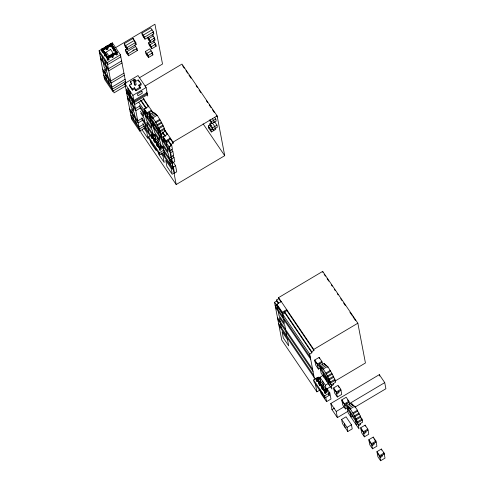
<?xml version="1.0" encoding="UTF-8"?>
<svg xmlns="http://www.w3.org/2000/svg" width="485" height="485" viewBox="0 0 485 485"><rect width="100%" height="100%" fill="white"/><g stroke="black" fill="none" stroke-linecap="round" stroke-linejoin="round"><path stroke-width="0.73" d="M103.547 51.574L102.444 52.228L101.765 51.234L101.377 49.191L102.48 48.536L103.414 50.895M105.791 46.572L106.888 45.917L107.567 46.912L107.955 48.949L106.852 49.609L106.179 48.609L105.791 46.572L106.464 47.566L106.852 49.609M110.198 43.947L111.301 43.292L111.98 44.287L112.368 46.33L111.265 46.984L110.586 45.99L110.198 43.947L110.877 44.941L111.265 46.984M125.263 83.747L112.659 91.241L104.548 79.291L99.098 50.725L112.332 42.856L120.444 54.805L125.894 83.371M102.674 48.912L110.392 44.323M103.39 48.912L105.318 47.766M108.537 45.857L109.822 45.087M108.561 45.984L109.846 45.214M103.014 49.415L110.732 44.82L110.804 45.202L107.585 47.118M102.444 52.228L102.056 50.191L103.153 49.537M106.464 47.566L107.567 46.912M110.877 44.941L111.98 44.287M104.396 53.441L102.426 50.537L102.905 49.828L107.64 56.8L107.161 57.509L105.184 54.605M113.241 48.324L111.247 45.287L111.726 44.578L116.461 51.549M103.087 49.797L106.3 47.882M110.901 45.717L103.184 50.307L103.111 49.925L110.829 45.329L110.901 45.717L110.562 45.214M104.493 53.95L102.523 51.046L103.075 50.719L104.257 52.459M113.314 48.706L111.344 45.802L111.823 45.087L113.793 47.997M106.251 55.557L105.863 53.52L105.184 52.519L104.081 53.18L104.469 55.217L105.148 56.211L104.76 54.174L102.45 50.664L102.523 51.046M112.902 47.93L113.581 48.93L113.969 50.967L113.29 49.973L112.902 47.93L114.005 47.275L114.939 49.634M104.76 54.174L105.863 53.52M113.581 48.93L114.684 48.27M115.357 47.779L154.927 24.25L162.517 64.038L139.225 77.885M124.245 43.632L133.066 38.388L135.77 42.371L136.158 44.414L127.337 49.658L124.633 45.675L124.245 43.632L126.949 47.615L127.337 49.658M141.887 33.138L150.708 27.894L153.412 31.877L153.806 33.92L144.985 39.164L142.275 35.181L141.887 33.138L144.591 37.127L144.985 39.164M152.06 29.888L143.239 35.132L143.627 37.175M111.198 54.538L112.302 53.883L112.975 54.878L113.363 56.921L112.265 57.576L111.586 56.581L111.198 54.538L111.871 55.532L112.265 57.576M115.606 51.913L116.709 51.258L117.388 52.259L117.776 54.296L116.673 54.95L116 53.956L115.606 51.913L116.285 52.913L116.673 54.95M108.082 56.884L115.8 52.295L115.873 52.677L112.659 54.587M109.44 56.502L110.725 55.733M109.464 56.63L110.75 55.866M112.684 54.714L115.897 52.804M107.852 60.201L107.464 58.158L108.567 57.503L107.888 56.509L106.785 57.163L107.173 59.2L107.852 60.201L108.955 59.546L108.567 57.503M111.871 55.532L112.975 54.878M116.285 52.913L117.388 52.259M108.591 58.273L116.309 53.683L116.236 53.301L108.519 57.891L108.591 58.273L108.252 57.776M126.949 47.615L135.77 42.371M144.591 37.127L153.412 31.877M134.618 45.075L136.94 48.494L137.328 50.531L128.507 55.781L125.803 51.792L125.415 49.755L127.306 48.627M112.659 91.241L107.209 62.674L120.444 54.805M135.588 46.499L126.767 51.743L127.155 53.786M153.23 36.005L148.816 38.63L149.21 40.673M120.832 56.848L107.603 64.717L99.486 52.762M132.823 50.416L134.084 49.664M128.507 55.781L128.119 53.738L136.94 48.494M154.582 38L154.97 40.037L150.562 42.662L150.168 40.625L154.582 38L152.217 34.514M153.381 40.631L155.752 44.123L156.14 46.16L151.726 48.785L149.022 44.802L148.634 42.759L149.895 42.007M121.614 60.928L108.379 68.797L100.268 56.842M154.4 42.128L149.986 44.753L150.374 46.79M122.002 62.971L108.767 70.84L100.656 58.885M151.726 48.785L151.338 46.742L155.752 44.123M145.391 51.501L149.804 48.882L152.508 52.865L152.896 54.902L148.483 57.527L145.779 53.544L145.391 51.501L148.095 55.49L148.483 57.527M151.156 50.87L146.743 53.495L147.131 55.539M148.095 55.49L152.508 52.865M123.948 73.168L110.713 81.037L102.602 69.088M124.336 75.211L111.101 83.08L102.99 71.125M125.112 79.291L111.883 87.161L103.772 75.205M125.506 81.334L112.271 89.204L104.16 77.248M124.778 83.426L138.013 75.557L146.124 87.512L147.1 92.611L133.866 100.48L125.754 88.525L124.778 83.426L132.896 95.381L133.866 100.48M131.556 84.287L130.35 81.777L134.757 79.152L136.115 81.147L138.316 79.831L141.02 83.814L141.214 84.839L139.013 86.148L138.819 85.13L141.02 83.814M133.593 80.195L134.697 79.54L135.37 80.534L136.146 84.62L135.048 85.275L134.369 84.275L133.593 80.195L134.266 81.195L135.048 85.275M125.639 85.966L113.999 92.89L113.587 90.75M134.266 81.195L135.37 80.534M132.393 90.083L132.199 89.064L134.406 87.749L134.6 88.773L132.393 90.083L129.689 86.1L129.495 85.081L131.702 83.766L130.35 81.777M140.171 87.118L140.365 88.143L135.952 90.762L135.758 89.743L140.171 87.118L138.819 85.13M144.997 86.081L181.972 64.093L217.128 115.891L224.719 155.679L176.2 184.536L141.044 132.738L140.498 129.877M132.896 95.381L146.124 87.512M144.118 128.464L139.704 131.083L134.06 101.498L147.294 93.629L146.482 92.435M144.1 98.94L134.648 104.56L126.53 92.611M139.838 106.021L135.424 108.64L127.312 96.691M140.226 108.058L135.812 110.683L127.7 98.728M145.245 113.987L144.269 108.889L148.683 106.263M147.949 117.97L146.973 112.872L151.387 110.247L151.581 111.265L147.167 113.89L144.463 109.907M147.367 114.909L149.568 113.599L149.374 112.581M142.172 118.261L137.758 120.886L129.647 108.931M150.653 121.959L149.289 114.818L153.703 112.193L154.715 113.684M142.56 120.304L138.146 122.923L130.035 110.974M150.447 115.788L154.86 113.163L156.212 115.157L156.031 114.199L151.617 116.818L151.799 117.776L149.289 114.818M151.617 116.818L152.969 118.813L152.787 117.855L157.201 115.23C160.299 120.359 163.688 125.366 165.106 131.192L160.693 133.811L149.877 117.873M143.966 124.008L138.928 127.003L130.817 115.054M143.73 126.421L139.316 129.046L131.205 117.091M161.469 137.892L160.111 130.75L155.491 121.838L159.904 119.213M155.673 122.796L160.086 120.171M157.025 124.79L161.438 122.165M157.207 125.748L161.62 123.123M158.565 127.743L162.972 125.118M158.759 128.761L163.166 126.136M153.024 137.673L151.92 138.328L151.247 137.334L150.859 135.291L151.957 134.636L152.896 136.994M164.197 152.175L159.783 154.8L148.968 138.862L148.58 136.825L152.987 134.2L152.211 130.119L146.803 122.147L147.579 126.227M153.806 134.03L152.151 135.012L152.49 135.509L154.145 134.527L153.806 134.03L154.218 134.909L152.563 135.891M160.111 130.75L164.518 128.131M151.92 138.328L151.532 136.285L152.636 135.63M159.365 147.719L151.835 136.249L152.387 135.921L159.892 147.264L157.831 144.221M154.242 135.036L152.587 136.018L152.66 136.406L154.315 135.418L153.903 134.539M151.908 136.637L152.387 135.921M164.712 129.149L160.305 131.774L149.483 115.836M160.887 134.836L163.093 133.52L162.899 132.502M153.563 139.274L154.236 140.274L154.624 142.311L153.951 141.317L153.563 139.274L154.666 138.619L155.339 139.619L155.727 141.656M154.236 140.274L155.339 139.619M164.179 141.881L163.202 136.776L167.616 134.157M156.267 143.263L157.37 142.602L158.043 143.602L158.431 145.639L157.334 146.294L156.655 145.3L156.267 143.263L156.94 144.257L157.334 146.294M156.94 144.257L158.043 143.602M166.882 145.864L165.906 140.759L170.32 138.14L170.514 139.159L166.1 141.784L163.396 137.795M158.971 147.246L160.074 146.591L160.747 147.585L161.141 149.629L160.038 150.283L159.359 149.283L158.971 147.246L159.644 148.24L160.038 150.283M166.294 142.802L168.501 141.493L168.307 140.468M159.341 147.592L159.82 146.882M160.268 146.967L161.917 145.985L162.257 146.482L162.329 146.864L160.674 147.846L160.268 146.967L160.341 147.349L161.996 146.367L161.917 145.985M160.602 147.464L162.257 146.482M159.644 148.24L160.747 147.585M160.699 147.974L162.354 146.991L162.427 147.373L160.777 148.355M176.2 184.536L168.998 146.785L171.205 145.476L171.011 144.457L173.218 143.142L173.024 142.123L217.128 115.891M171.678 145.282L169.477 146.591L170.253 150.671L172.46 149.362L171.678 145.282L170.847 144.051M215.789 119.049L216.177 121.086L211.763 123.711L211.375 121.674L215.789 119.049L214.54 117.206M159.783 154.8L159.395 152.757L163.809 150.138M214.637 121.753L216.953 125.166L217.341 127.209L212.933 129.834L210.229 125.851L209.841 123.808L211.49 122.826M215.546 127.985L215.807 129.35L211.393 131.969L208.689 127.985L208.301 125.942L210.508 124.633M210.229 125.851L211.333 125.191M208.689 127.985L209.793 127.331M171.423 156.794L170.641 152.714L172.848 151.399L171.599 149.562M212.933 129.834L212.545 127.791L216.953 125.166M211.393 131.969L211.005 129.931L212.66 128.943M170.32 157.449L173.624 155.479L172.848 151.399M170.708 159.492L174.018 157.522L172.769 155.685M172.424 167.555L175.57 165.682L173.078 162.008M173.588 173.678L176.74 171.805L175.57 165.682M280.894 301.773L278.772 298.657L278.578 297.632L322.683 271.4L357.845 323.198L365.435 362.986L335.032 381.071M278.457 303.483L276.765 300.985L276.565 299.966L278.772 298.657M320.149 389.916L316.917 391.844L281.755 340.046L274.558 302.3L276.765 300.985M277.844 309.345L276.874 304.24L281.282 301.621M283.252 317.311L282.282 312.213L286.69 309.588L286.884 310.606L282.476 313.231L277.068 305.259M282.67 314.25L284.877 312.94L284.683 311.922M314.601 379.7L309.715 354.092L311.922 352.783L311.728 351.764L313.934 350.449L313.734 349.43L357.845 323.198M320.3 367.982L318.415 369.109L315.711 365.126L314.735 360.022L319.148 357.403L321.852 361.386L322.434 364.447M318.415 369.109L317.439 364.011L321.852 361.386M317.827 366.048L320.033 364.738L319.839 363.714M320.336 369.012L331.158 384.951L335.565 382.325C334.153 376.499 330.764 371.492 327.66 366.369L323.252 368.988C327.09 375.281 331.219 381.446 331.934 389.031L321.118 373.092L319.754 365.951L324.168 363.326L325.18 364.823M319.754 365.951L321.106 367.945L320.912 366.927L325.326 364.302L326.338 365.793M320.912 366.927L322.264 368.915L322.082 367.957L326.49 365.332L327.842 367.327L327.66 366.369M315.911 378.458L317.014 377.803L317.693 378.803L318.081 380.84L316.978 381.495L316.299 380.501L315.911 378.458L316.59 379.458L316.978 381.495M313.631 379.991L318.045 377.366L328.86 393.305L329.248 395.342L324.841 397.967L314.019 382.028L313.631 379.991L324.453 395.93L324.841 397.967M318.863 377.197L317.208 378.179L317.62 379.064L319.275 378.076L318.863 377.197L319.275 378.076M325.956 372.977L330.364 370.352M317.548 378.676L319.203 377.694M320.749 381.349L319.967 377.269L323.119 375.396M316.59 379.458L317.693 378.803M324.423 390.886L316.887 379.422L317.439 379.094L319.579 382.519M326.138 373.935L330.552 371.31M317.645 379.191L319.3 378.203L318.96 377.706L319.372 378.585L317.717 379.573L317.305 378.688M316.96 379.803L317.511 379.476M319.603 382.647L317.536 379.603L316.984 379.931L321.603 387.006M317.057 380.313L317.536 379.603M327.49 375.923L331.904 373.304M327.672 376.887L332.086 374.262M320.785 384.823L319.682 385.478L319.003 384.484L318.615 382.447L319.718 381.786L320.652 384.144M319.682 385.478L319.294 383.441L320.397 382.786M329.024 378.876L333.438 376.251M329.218 379.894L333.632 377.275M321.319 386.43L322.422 385.775L323.101 386.769L323.489 388.812L322.386 389.467L321.713 388.467L321.319 386.43L321.998 387.424L322.386 389.467M330.57 381.889L334.983 379.264M330.57 386.697L326.156 389.322L325.38 385.242L328.527 383.368M321.998 387.424L323.101 386.769M331.352 385.969L333.559 384.66L333.365 383.641M324.022 390.413L325.126 389.758L325.805 390.752L326.193 392.795L325.089 393.45L324.416 392.456L324.022 390.413L324.701 391.407L325.089 393.45M326.975 389.152L325.32 390.134L325.732 391.013L327.387 390.031L326.975 389.152L327.387 390.031M325.659 390.631L327.314 389.649M324.701 391.407L325.805 390.752M326.896 388.624L329.812 392.917L330.976 399.034L326.569 401.659L321.155 393.693L322.416 392.941M327.411 390.158L325.756 391.14L325.829 391.522L327.484 390.54L327.072 389.661M333.668 387.915L338.075 385.29L340.779 389.273L341.755 394.378L337.342 396.997L334.638 393.014L333.668 387.915L336.372 391.898L337.342 396.997M324.453 395.93L328.86 393.305M328.551 393.662L329.812 392.917M336.372 391.898L340.779 389.273M340.979 390.298L336.566 392.917L333.862 388.934M336.76 393.941L338.966 392.626L338.772 391.607M347.733 411.438L337.384 417.597L331.976 409.625L330.806 403.508L379.325 374.65L384.732 382.623L385.902 388.74L354.85 407.206L354.705 406.212L350.297 408.837L350.479 409.795L349.127 407.8L353.535 405.175L354.553 406.672M347.345 407.83L345.459 408.952L342.756 404.969L341.779 399.87L346.193 397.245L348.897 401.228L349.479 404.29M331.976 409.625L334.565 408.091M345.459 408.952L344.483 403.853L348.897 401.228M349.091 402.247L344.677 404.872L341.974 400.889M344.871 405.89L347.078 404.581L346.884 403.562M337.384 417.597L336.214 411.474L343.98 406.86M349.158 403.781L384.732 382.623M346.799 405.793L351.213 403.174L352.565 405.163L352.371 404.144L347.957 406.769L348.151 407.788L346.799 405.793L348.163 412.935L358.979 428.873C358.263 421.295 354.135 415.124 350.297 408.837M341.628 419.446L346.035 416.821L351.443 424.787L352.225 428.867L347.812 431.492L342.404 423.526L341.628 419.446L347.036 427.412L347.812 431.492M353.001 412.82L357.409 410.195L354.705 406.212M353.183 413.778L357.597 411.153L357.409 410.195M352.522 415.936L350.867 416.924L350.085 412.838M354.535 415.772L358.949 413.147L357.597 411.153M354.717 416.73L359.13 414.105L358.949 413.147M356.069 418.719L360.482 416.1L359.13 414.105M356.263 419.743L360.676 417.118L360.482 416.1M347.036 427.412L351.443 424.787M357.615 421.732L362.028 419.113L360.676 417.118M362.222 420.131L357.815 422.756L346.993 406.818M358.397 425.812L360.604 424.502L360.41 423.484M360.713 427.758L365.12 425.133L367.824 429.122L368.8 434.22L364.387 436.846L361.683 432.856L360.713 427.758L363.417 431.741L364.387 436.846M363.417 431.741L367.824 429.122M368.024 430.14L363.611 432.765L360.907 428.776M363.805 433.784L366.011 432.468L365.817 431.45M368.824 439.713L373.238 437.088L375.942 441.071L376.912 446.176L372.504 448.795L369.8 444.812L368.824 439.713L371.528 443.696L372.504 448.795M371.528 443.696L375.942 441.071M376.136 442.096L371.722 444.715L369.018 440.732M371.916 445.733L374.123 444.424L373.929 443.405M376.936 451.662L381.349 449.043L384.053 453.026L385.029 458.125L380.616 460.75L377.912 456.767L376.936 451.662L379.646 455.651L380.616 460.75M379.646 455.651L384.053 453.026M380.034 457.688L382.235 456.379L382.041 455.36M182.59 65.736L184.282 68.233M185.979 70.731L187.671 73.229M188.944 75.096L191.06 78.218M196.146 85.706L197.413 87.579M199.111 90.077L200.802 92.574M206.313 100.686L207.58 102.559M209.211 104.96L210.969 107.549M212.539 109.865L213.37 111.089M213.509 111.295L214.358 112.544M216.474 115.66L217.322 116.909M324.15 274.298L325.423 276.165M327.114 278.663L328.812 281.161M331.352 284.901L332.201 286.15M334.317 289.272L335.165 290.521M337.281 293.643L338.13 294.886M340.67 298.633L341.943 300.506M343.635 303.004L345.332 305.495M349.928 312.267L352.11 315.48M352.837 316.559L355.499 320.476M212.333 118.522L213.582 120.359L213.97 122.402M152.642 32.21L153.806 33.92M210.126 119.831L211.375 121.674M212.43 123.069L214.746 126.482L215.14 128.519M153.618 38.048L154.97 40.037M209.271 120.031L211.763 123.711M209.841 123.808L212.545 127.791M154.788 44.165L156.14 46.16M208.301 125.942L211.005 129.931M147.804 37.133L150.168 40.625M150.562 42.662L147.858 38.679L147.598 37.321M148.634 42.759L151.338 46.742M203.118 123.851L224.719 155.679M151.544 52.913L152.896 54.902M135 42.704L136.158 44.414M136.17 48.827L137.328 50.531M125.415 49.755L128.119 53.738M138.51 80.856L139.286 81.989M146.676 93.453L147.488 94.654L134.254 102.523L126.142 90.568M111.799 44.959L116.533 51.931M114.587 49.155L115.769 50.901M111.896 45.469L113.472 47.797M111.174 44.905L115.982 52.265M114.011 49.355L116.006 52.392M139.347 86.645L140.365 88.143M114.108 49.864L115.685 52.192M156.031 114.199L157.043 115.691M352.371 404.144L353.383 405.636M334.347 379.058L335.177 380.288L330.77 382.907L319.948 366.969M360.973 418.294L361.804 419.519M143.372 98.437L153.114 112.793M164.548 129.641L173.024 142.123M278.578 297.632L313.734 349.43M143.142 98.837L148.646 106.949M151.193 110.689L152.884 113.187M164.742 130.659L167.289 134.406M169.829 138.152L173.218 143.142M286.399 309.885L313.934 350.449M321.27 361.264L322.046 362.404L317.633 365.029L314.929 361.046M338.269 386.309L339.045 387.448M347.545 399.973L348.703 401.677M374.202 439.246L374.978 440.386M383.477 452.905L384.247 454.045L379.84 456.67L377.136 452.687M134.406 87.749L135.758 89.743M107.282 47.954L107.955 48.949M134.6 88.773L135.952 90.762M140.935 100.146L146.021 107.634M148.986 112.005L150.677 114.502M162.542 131.975L165.506 136.34M168.046 140.086L171.011 144.457M276.565 299.966L278.687 303.089M284.616 311.825L311.728 351.764M152.787 117.855L155.491 121.838M140.705 100.54L146.215 108.658M149.18 113.023L150.447 114.897M162.736 132.993L164.851 136.115M168.24 141.105L171.205 145.476M284.386 312.219L311.922 352.783M322.082 367.957L323.434 369.952L323.252 368.988M347.957 406.769L349.309 408.758L349.127 407.8M129.495 85.081L132.199 89.064M144.269 108.889L146.973 112.872M163.202 136.776L165.906 140.759M276.874 304.24L282.282 312.213M314.735 360.022L317.439 364.011M341.779 399.87L344.483 403.853M347.381 408.855L358.203 424.793L362.61 422.168L362.028 419.113M138.928 102.48L168.998 146.785M274.558 302.3L309.715 354.092M107.712 57.181L102.905 49.828M323.434 375.038L328.842 383.004M105.439 54.205L106.233 55.369M108.276 58.546L108.955 59.546M102.353 50.155L107.088 57.127M101.377 49.191L102.056 50.191M105.215 54.732L107.464 58.158M105.287 55.114L106.864 57.436M139.51 105.536L169.586 149.847M275.14 305.356L310.297 357.154M169.392 150.871L170.641 152.714M139.898 107.579L169.974 151.89M275.529 307.399L310.691 359.197M134.06 101.498L125.948 89.549L131.593 119.134L139.704 131.083M140.377 111.223L143.705 116.127L142.929 112.041M99.098 50.725L107.209 62.674M170.981 157.607L171.811 158.831L172.587 162.918L174.794 161.602L174.018 157.522M140.765 113.26L144.1 118.164L144.876 122.244M319.967 377.269L325.38 385.242M161.996 146.367L162.329 146.864M153.975 134.921L154.315 135.418M162.427 147.373L162.02 146.494M327.145 390.043L327.484 390.54M141.844 117.782L171.92 162.087M277.475 317.602L312.637 369.4M141.808 119.195L152.545 135.012M163.839 151.647L172.308 164.13M277.863 319.639L313.025 371.437M328.418 394.117L329.248 395.342M317.281 378.561L317.62 379.064M317.378 379.076L324.877 390.049L324.326 390.376L316.887 379.422M152.46 136.309L154.109 138.74M154.939 139.959L157.001 143.002M172.533 165.767L173.369 166.998L174.533 173.115M320.403 383.738L322.058 386.169M322.883 387.388L324.95 390.431M152.484 136.437L153.721 138.261M154.964 140.086L157.025 143.13M157.855 144.348L159.917 147.391M320.427 383.865L322.082 386.296M323.319 388.121L324.562 389.952M152.969 137.425L154.206 139.25M158.34 145.336L159.577 147.167M318.021 380.592L319.263 382.416M325.52 391.795L326.193 392.795M151.835 136.249L159.268 147.21M150.859 135.291L151.532 136.285M318.615 382.447L319.294 383.441M142.711 123.463L151.241 136.03M159.438 148.101L151.932 136.764M162.924 153.236L173.09 168.21M278.645 323.719L313.801 375.517M322.428 388.224L324.083 390.661M143.402 125.942L150.18 135.927M161.614 152.775L173.478 170.253M279.033 325.762L314.189 377.56M143.912 128.155L146.822 132.447L147.992 138.571L142.578 130.598L142.323 129.24M160.965 153.29L163.051 156.352L164.215 162.475L158.807 154.509L158.419 152.466M330.806 403.508L336.214 411.474M148.58 136.825L159.395 152.757M379.325 374.65L379.585 376.014M381.349 449.043L381.543 450.062M373.238 437.088L373.432 438.107M365.12 425.133L365.314 426.157M355.499 420.81L356.275 424.89M322.683 271.4L322.877 272.424M344.332 423.429L345.108 427.509M328.454 380.967L329.23 385.048M324.168 363.326L324.362 364.35M325.75 376.978L326.526 381.064M323.04 372.995L323.822 377.075M319.148 357.403L319.342 358.421M322.677 381.252L323.453 385.332M325.659 396.9L326.569 401.659M319.3 378.203L319.372 378.585M319.718 381.786L319.979 383.15M320.64 390.971L321.155 393.693M315.28 383.271L316.917 391.844M283.646 319.354L284.422 323.434L279.014 315.462L278.232 311.382M285.592 329.551L284.81 325.471L279.402 317.505L280.178 321.585M285.98 331.594L286.756 335.675M280.572 323.628L281.348 327.708M213.339 129.295L213.6 130.659M167.27 147.901L168.046 151.987L162.639 144.015L161.863 139.935M169.216 158.104L168.434 154.024L163.027 146.058L164.973 156.255M169.604 160.147L170.381 164.227M154.86 113.163L155.054 114.181M157.989 129.828L158.765 133.908M159.159 135.952L159.935 140.032L154.527 132.059L153.745 127.979M161.105 146.155L160.323 142.069L154.915 134.102L155.691 138.183M157.619 138.086L158.395 142.166M157.37 142.602L157.625 143.966M147.294 93.629L147.749 96.012M152.581 121.862L153.357 125.942M154.145 134.527L154.218 134.909M154.666 138.619L155.054 140.662M151.041 123.996L151.823 128.076L146.409 120.11L145.633 116.03M155.715 148.483L156.103 150.52L150.696 142.554L150.301 140.511M134.678 41.74L134.418 40.376L125.597 45.626L125.985 47.663M133.066 38.388L133.326 39.746M147.967 128.27L148.749 132.35M145.264 124.287L146.046 128.367M131.944 100.577L132.72 104.657M133.108 106.7L133.89 110.78L131.18 106.797L130.404 102.711M135.054 116.897L134.278 112.817L131.574 108.834L132.35 112.914M135.442 118.94L136.224 123.02M129.234 96.594L130.016 100.674M132.738 114.957L133.52 119.037M112.332 42.856L112.593 44.214M111.301 43.292L111.562 44.65M111.271 45.414L111.344 45.802M105.184 52.519L105.572 54.562M104.899 60.734L105.675 64.814M106.063 66.851L106.846 70.937L104.136 66.948L103.36 62.868M108.009 77.054L107.233 72.974L104.53 68.991L105.306 73.071M108.397 79.097L109.18 83.177M102.189 56.751L102.972 60.831M105.694 75.114L106.476 79.194M110.622 49.464L106.215 52.083L108.919 56.072L113.326 53.447L110.622 49.464M116.139 52.792L108.422 57.382L108.495 57.763L116.212 53.174L116.139 52.792M141.911 91.156L137.498 93.775L137.892 95.818L142.299 93.193L141.911 91.156M130.386 92.417L127.682 88.434L128.07 90.471L130.774 94.454L130.386 92.417M171.163 168.307L165.755 160.341L166.919 166.458L172.327 174.43L171.163 168.307M287.538 339.755L282.125 331.788L283.295 337.906L288.702 345.878L287.538 339.755"/></g></svg>
